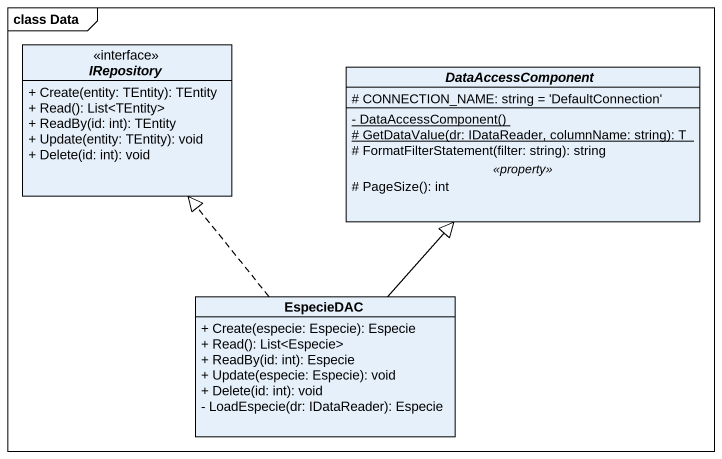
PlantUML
@startuml
mainframe class Data
hide circle
hide empty members
skinparam classAttributeIconSize 0
interface IRepository {
  + Create(entity: TEntity): TEntity
  + Read(): List<TEntity>
  + ReadBy(id: int): TEntity
  + Update(entity: TEntity): void
  + Delete(id: int): void
}
abstract class DataAccessComponent {
  # CONNECTION_NAME: string = 'DefaultConnection'
  --
  {static} - DataAccessComponent()
  {static} # GetDataValue(dr: IDataReader, columnName: string): T
  # FormatFilterStatement(filter: string): string
  .. <<property>> ..
  # PageSize(): int
}
class EspecieDAC {
  + Create(especie: Especie): Especie
  + Read(): List<Especie>
  + ReadBy(id: int): Especie
  + Update(especie: Especie): void
  + Delete(id: int): void
  - LoadEspecie(dr: IDataReader): Especie
}
EspecieDAC .up.|> IRepository
EspecieDAC -up-|> DataAccessComponent
@enduml
